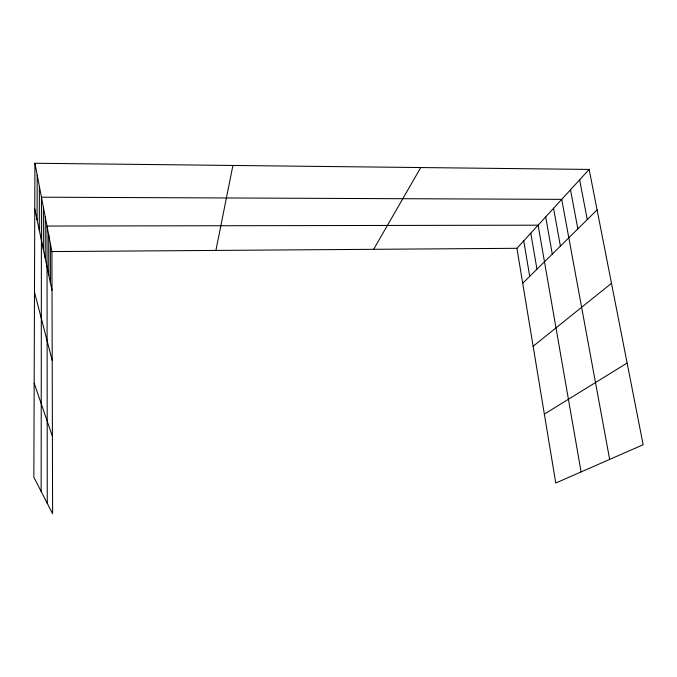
<?xml version="1.0" encoding="UTF-8"?>
<svg xmlns="http://www.w3.org/2000/svg" width="677" height="677" viewBox="0 0 677 677"><rect width="100%" height="100%" fill="white"/><g stroke="black" fill="none" stroke-linecap="round" stroke-linejoin="round"><path stroke-width="1.02" d="M41.145 491.443L41.449 197.193L561.732 199.368L609.655 459.412M43.37 249.491L43.379 207.221M37.083 219.839L37.201 175.098M39.3 230.282L39.376 186.403M34.925 163.25L33.85 477.243L52.603 513.75L51.917 251.573L34.925 163.25L589.151 169.428L643.15 444.747L555.758 483.023L516.932 248.307L589.151 169.428M215.904 250.422L232.922 165.459M373.653 249.314L420.747 167.549M522.712 283.257L597.089 209.887M533.137 346.26L611.483 283.291M544.359 414.112L627.122 363.033M51.917 251.573L516.932 248.307M34.172 383.207L52.4 436.301M34.485 292.134L52.205 360.435M34.764 208.897L52.019 290.323M579.63 179.828L587.264 219.576M570.499 189.797L577.845 228.868M553.558 208.304L560.387 246.089M545.687 216.902L552.28 254.087M581.094 471.92L538.097 225.187L47.001 226.05L47.263 503.341M530.785 233.167L536.954 269.201M523.736 240.868L529.71 276.36M50.343 243.398L50.428 282.808M48.71 234.894L48.769 274.98M45.232 216.835L45.241 258.352"/></g></svg>
